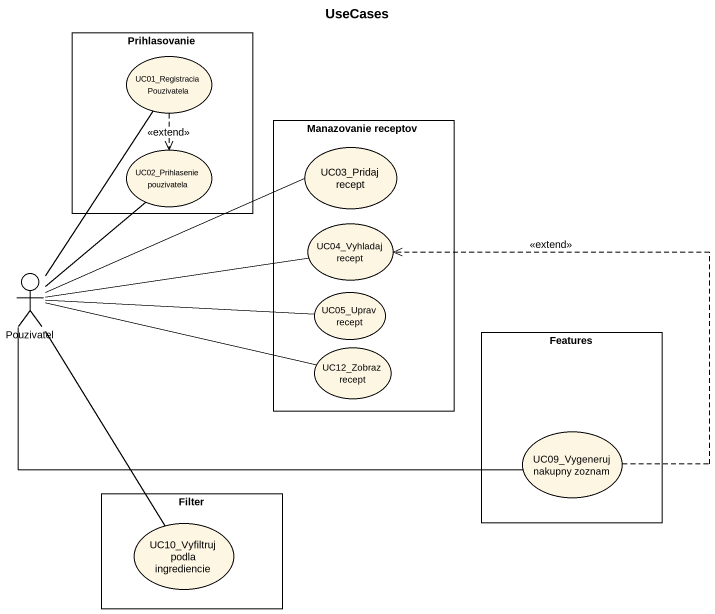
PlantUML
@startuml
title UseCases
rectangle Prihlasovanie {
  usecase "UC01_Registracia Pouzivatela" as UC01_Registracia_Pouzivatela
  usecase "UC02_Prihlasenie pouzivatela" as UC02_Prihlasenie_pouzivatela
}
rectangle "Manazovanie receptov" as Manazovanie_receptov {
  usecase "UC03_Pridaj recept" as UC03_Pridaj_recept
  usecase "UC04_Vyhladaj recept" as UC04_Vyhladaj_recept
  usecase "UC05_Uprav recept" as UC05_Uprav_recept
  usecase "UC12_Zobraz recept" as UC12_Zobraz_recept
}
actor Pouzivatel
rectangle Features {
  usecase "UC09_Vygeneruj nakupny zoznam" as UC09_Vygeneruj_nakupny
}
rectangle Filter {
  usecase "UC10_Vyfiltruj podla ingrediencie" as UC10_Vyfiltruj_podla
}
UC01_Registracia_Pouzivatela ..> UC02_Prihlasenie_pouzivatela : <<extend>>
Pouzivatel -up- UC01_Registracia_Pouzivatela
Pouzivatel -up- UC02_Prihlasenie_pouzivatela
Pouzivatel -right- UC03_Pridaj_recept
Pouzivatel -right- UC04_Vyhladaj_recept
Pouzivatel -right- UC05_Uprav_recept
Pouzivatel -right- UC12_Zobraz_recept
Pouzivatel -right- UC09_Vygeneruj_nakupny
Pouzivatel -- UC10_Vyfiltruj_podla
UC09_Vygeneruj_nakupny .up.> UC04_Vyhladaj_recept : <<extend>>
@enduml
